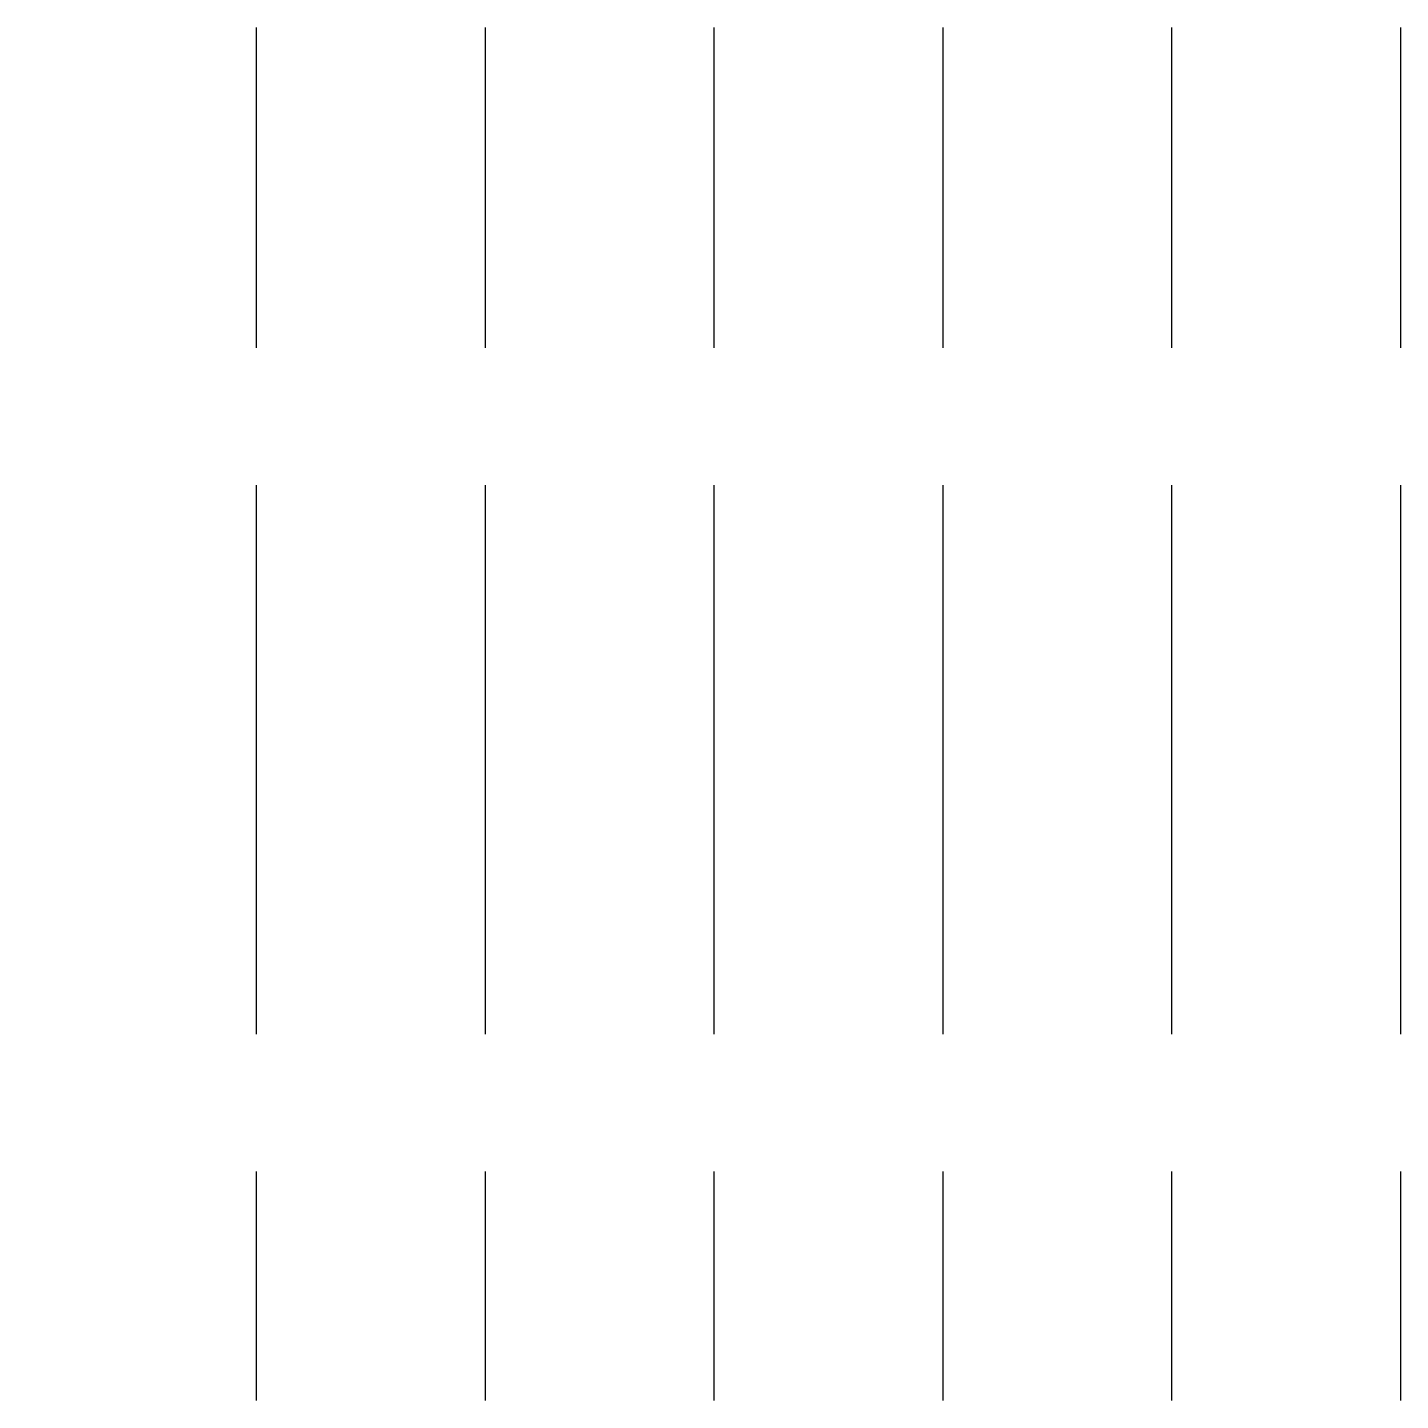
# Model space of a CAD drawing. Header units: millimetres. Extents: x 40 to 100, y -40 to 20.
import ezdxf

# ---------------------------------------------------------------- set-up
doc = ezdxf.new("R2010")
doc.units = ezdxf.units.MM

# ---------------------------------------------------------------- blocks, each defined once
blk = doc.blocks.new('DASHED')
h = blk.add_hatch()
h.set_pattern_fill('ACAD_ISO02W100', style=0)
h.paths.add_polyline_path([(0, 0), (30, 0), (30, 20), (0, 20)])

msp = doc.modelspace()

# ---------------------------------------------------------------- block references
at = {"xscale": -2, "yscale": 3, "rotation": 90}
msp.add_blockref('DASHED', (100, 20), dxfattribs=at)

doc.saveas('drawing.dxf')
